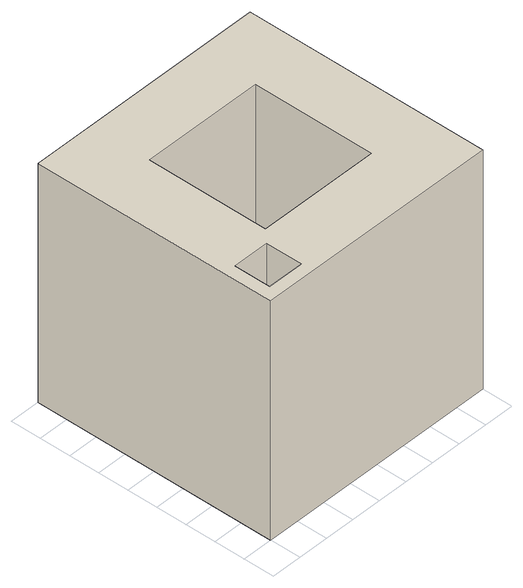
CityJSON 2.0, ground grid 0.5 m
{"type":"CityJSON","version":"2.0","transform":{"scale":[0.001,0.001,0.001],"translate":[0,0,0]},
"CityObjects":{
"building1":{"type":"Building","geometry":[{"type":"Solid","lod":"1","boundaries":[[[[0,1,2,3],[4,5,6,7],[8,9,10,11]],[[12,13,14,15],[16,17,18,19],[20,21,22,23]],[[1,12,15,2]],[[0,3,14,13]],[[1,0,13,12]],[[3,2,15,14]],[[4,7,18,17]],[[5,16,19,6]],[[4,17,16,5]],[[6,19,18,7]],[[21,20,8,11]],[[22,21,11,10]],[[23,22,10,9]],[[20,23,9,8]]]]}]}
},
"vertices":[
[4000,4000,0],[4000,0,0],[0,0,0],[0,4000,0],[3000,1000,0],[3000,3000,0],[1000,3000,0],[1000,1000,0],[800,200,0],[800,800,0],[200,800,0],[200,200,0],[4000,0,4000],[4000,4000,4000],[0,4000,4000],[0,0,4000],[3000,3000,4000],[3000,1000,4000],[1000,1000,4000],[1000,3000,4000],[800,200,4000],[200,200,4000],[200,800,4000],[800,800,4000]
]}
